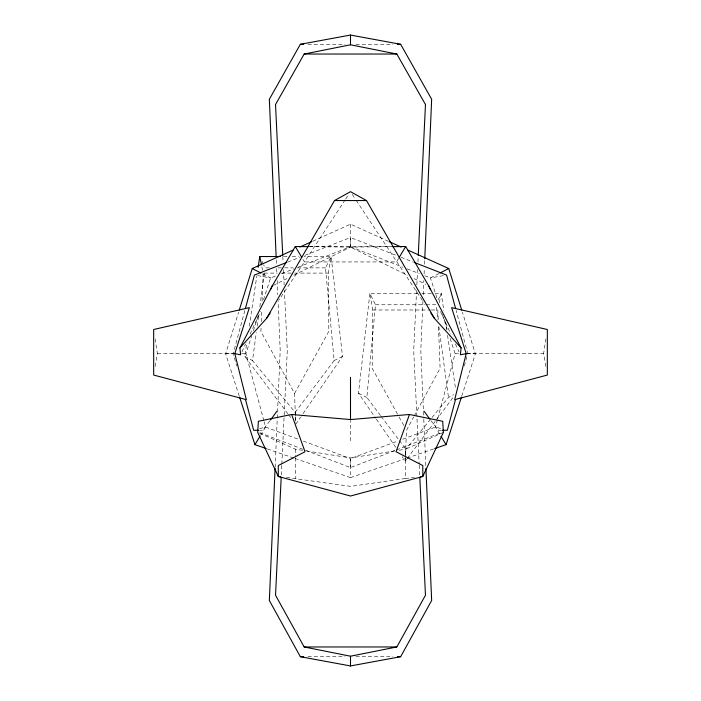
<?xml version="1.0" encoding="UTF-8"?>
<svg xmlns="http://www.w3.org/2000/svg" width="701" height="701" viewBox="0 0 701 701"><rect width="100%" height="100%" fill="white"/><g stroke="black" fill="none" stroke-linecap="round" stroke-linejoin="round"><path stroke-width="0.53" stroke-dasharray="3.5 2.63" d="M295.007 458.48L350.5 477.626L350.5 458.55L397.59 441.104M350.5 440.78L350.5 421.082M297.899 267.274L350.5 246.717L350.5 237.534L396.004 255.304M417.445 293.412L369.891 293.412L372.722 309.991L372.178 368.27L398.536 416.026M286.534 477.442L350.544 486.363L405.292 478.52L405.52 457.884L405.283 461.118L402.199 456.658M443.4 432.368L405.625 449.192L405.537 456.798L405.888 449.227L431.308 418.331M405.485 455.816L405.283 461.118L406.589 459.383M405.52 454.756L406.449 430.353L413.695 416.981M261.035 328.147L260.903 331.38L294.551 393.463L295.603 421.047M261.28 321.671L261.745 309.798M262.078 301.167L263.155 273.101M275.125 467.313L277.21 419.277M277.263 418.182L280.198 350.5L278.078 301.351M422.922 301.351L420.802 350.5L423.737 418.182M423.202 294.797L423.816 280.593M424.105 274.038L424.342 268.579M424.526 264.207L424.718 259.843M281.303 475.05L281.776 465.219M281.828 464.132L287.287 350.5L284.413 290.372M416.587 290.372L413.713 350.5L419.172 464.132M416.85 284.913L417.577 269.605M417.945 261.955L418.208 256.487M380.52 415.579L366.86 397.458L375.491 304.76L369.891 293.412L358.474 393.252L375.718 418.252M295.279 415.588L295.112 412.346L252.509 360.577L256.312 332.546M257.188 326.079L258.8 314.223M259.826 306.679L264.356 273.259M287.874 413.792L244.745 356.362L246.848 342.412M249.267 326.307L256.864 275.852M545.851 366.448L543.625 353.549L545.886 338.907M294.551 393.463L328.822 331.38L328.278 273.101L331.109 256.531L304.085 256.531M155.149 366.448L157.374 353.549L155.114 338.907M439.325 302.736L441.227 293.412L434.743 293.412M464.377 366.018L467.733 353.374L456.158 310.561M437.424 419.733L435.461 427.075L440.482 435.4M437.704 418.681L455.08 353.637L449.341 336.007M244.842 310.561L233.267 353.374L236.623 366.018M239.269 396.126L225.608 353.795L238.603 312.208M461.731 396.126L475.392 353.795L462.397 312.208M263.856 420.784L245.92 353.637L251.659 336.007M253.35 330.819L258.757 314.232M263.488 299.713L270.586 277.938L276.65 275.572M241.968 351.841L245.587 343.963M250.117 334.114L260.518 311.463M438.125 300.028L441.227 293.412L443.812 310.596M295.112 412.346L334.14 360.577L325.509 267.87L331.109 256.531L342.526 356.362L301.264 416.192M414.212 416.026L440.097 368.27L438.467 326.175M398.694 258.31L396.538 261.937L304.462 261.937L278.595 300.475M260.518 435.4L265.539 427.075L264.137 421.827M345.12 199.881L304.462 261.937L302.306 258.31M345.716 198.97L348.704 194.405M295.717 424.236L300.65 417.086M269.894 420.819L262.56 430.318L259.589 430.3M407.237 458.507L435.339 421.091M435.996 420.223L453.643 396.731M432 417.498L448.491 397.458L453.67 394.654M439.098 273.486L430.414 277.938L424.35 275.572M334.14 360.577L342.526 356.362M273.259 285.368L286.954 278.586M293.798 275.195L350.5 247.102L391.622 246.664M312.786 241.205L350.5 224.18L388.214 241.205M287.813 262.025L299.94 257.285M304.996 255.304L350.5 237.534M281.714 273.592L293.85 268.851M305.645 450.322L350.5 467.62L395.355 450.322M396.372 449.928L441.227 432.622M402.707 439.212L435.461 427.075L441.402 428.67M350.5 477.626L405.993 458.48M407.018 458.121L433.735 448.903M259.598 428.67L265.539 427.075L298.293 439.212M443.33 275.633L430.414 277.938L437.512 299.713M394.821 450.909L350.544 457.946L306.267 450.909M399.141 450.226L405.625 449.192M405.292 478.52L414.554 477.442M225.608 353.795L234.16 353.725M241.643 353.672L245.92 353.637M441.411 430.3L438.44 430.318L431.106 420.819M307.976 44.294L345.05 44.294M355.95 44.294L393.024 44.294M309.518 246.515L391.482 246.515M283.555 256.531L287.874 256.531M292.194 256.531L298.679 256.531M269.403 267.87L265.083 267.87L263.76 265.039M278.034 267.87L283.423 267.87M284.51 267.87L293.141 267.87M297.452 267.87L325.509 267.87M264.242 273.101L277.263 273.101M281.609 273.101L293.544 273.101M294.63 273.101L328.278 273.101M421.774 293.412L433.665 293.412M375.491 304.76L425.13 304.76M426.208 304.76L435.917 304.76L437.959 319.849M372.722 309.991L430.248 309.991M431.334 309.991L437.845 309.991L438.256 320.778M157.374 353.549L233.959 353.523M467.041 353.523L543.625 353.549M307.976 656.706L345.05 656.706M355.95 656.706L393.024 656.706M455.08 353.637L459.357 353.672M466.84 353.725L475.392 353.795M309.378 246.664L350.5 247.102L407.202 275.195M259.677 433.253L295.471 449.192L305.189 450.734M257.67 275.633L270.586 277.938L261.902 273.486M267.265 448.903L293.982 458.121M303.41 441.104L350.5 458.55L350.5 467.62M259.773 432.622L304.628 449.928M401.06 257.285L413.187 262.025M350.5 246.717L403.101 267.274M407.15 268.851L419.286 273.592M414.046 278.586L425.779 284.396M358.474 393.252L366.86 397.458M244.745 356.362L252.509 360.577M381.169 416.438L398.738 439.737M399.386 440.596L405.888 449.227M288.532 414.659L291.8 419.014M376.332 419.145L397.274 449.507M422.405 300.475L355.88 199.881M352.296 194.405L355.284 198.97M399.071 416.981L403.811 425.577M261.981 261.254L263.313 264.093M440.482 311.463L450.883 334.114M455.413 343.963L459.032 351.841M442.243 314.232L447.65 330.819M261.885 266.888L262.735 271.033M445.433 321.33L446.721 329.917M447.527 335.28L455.606 388.959M438.844 326.315L448.491 397.458M295.331 416.666L295.664 423.15M419.224 465.219L419.697 475.05M282.792 256.487L283.055 261.955M283.423 269.605L284.15 284.913M423.79 419.277L425.875 467.313M276.282 259.843L276.474 264.207M276.658 268.579L276.895 274.038M277.184 280.593L277.798 294.797M295.471 449.192L295.559 456.798M295.568 457.884L295.804 478.52M350.5 224.18L350.5 247.102"/><path stroke-width="1.05" d="M350.5 419.987L350.5 377.304M282.74 255.392L275.528 104.537L304.164 54.038L350.5 44.794L350.5 35.05L400.657 44.294L431.658 99.279L424.762 258.748M275.081 468.399L269.342 600.494L300.343 656.706L350.5 665.95L400.657 656.706L431.658 600.494L425.919 468.399M281.197 477.241L275.528 595.237L304.164 646.962L350.5 656.206L396.836 646.962L425.472 595.237L419.803 477.241M418.26 255.392L425.472 104.537L396.836 54.038L350.5 44.794M392.7 246.656L405.686 246.515L428.714 285.85L461.092 347.941L460.391 354.794L466.2 353.654L451.637 307.651L547.332 329.496L547.332 375.053L454.677 399.658L466.2 353.654M258.152 267.265L259.773 256.531L280.304 256.531M455.448 399.719L447.343 430.265L442.401 430.291M245.411 308.475L254.437 275.064L286.797 262.419M239.251 310.131L252.246 268.536L292.939 250.169M234.8 353.654L249.363 307.651L153.668 329.496L153.668 375.053L246.323 399.658L234.8 353.654L240.609 354.794L239.908 347.941L272.286 285.85L295.314 246.515L308.3 246.656M434.769 448.552L446.073 444.644L461.398 397.16M409.454 414.484L396.056 451.724L422.799 465.569L422.799 476.487L350.544 496.019L278.297 476.487L257.688 432.368L258.38 421.292L291.634 414.484L350.544 419.575L409.454 414.484L442.708 421.292L443.4 432.368L422.799 476.487L420.74 476.733M270.472 289.793L272.286 285.85M350.5 35.05L300.343 44.294L269.342 99.279L276.141 256.566M239.908 347.941L266.564 318.403L334.5 200.556L350.5 191.671L366.5 200.556L434.436 318.403L461.092 347.941M399.228 257.407L405.686 246.515M266.231 448.552L254.927 444.644L259.957 436.32M266.564 318.403L270.174 313.023M270.533 419.952L276.939 411.215M440.07 272.996L448.754 268.536L461.749 310.131M299.888 247.032L311.796 241.652M300.343 44.294L303.612 44.294M397.388 44.294L400.657 44.294M304.164 54.038L396.836 54.038M334.5 200.556L366.5 200.556M304.164 646.962L396.836 646.962M300.343 656.706L303.612 656.706M397.388 656.706L400.657 656.706M258.599 430.291L253.657 430.265L245.552 399.719M280.356 476.733L278.297 476.487L278.288 465.569L305.031 451.724L291.634 414.484M414.203 262.419L446.563 275.064L455.589 308.475M389.204 241.652L401.112 247.032M408.061 250.169L448.754 268.536M252.246 268.536L260.93 272.996M424.061 411.215L429.827 419.075M430.826 313.023L434.436 318.403M441.043 436.32L446.073 444.644M295.314 246.515L301.772 257.407M428.714 285.85L430.528 289.793M239.602 397.16L254.927 444.644M259.773 256.531L261.464 264.82M350.5 656.206L350.5 665.95"/></g></svg>
